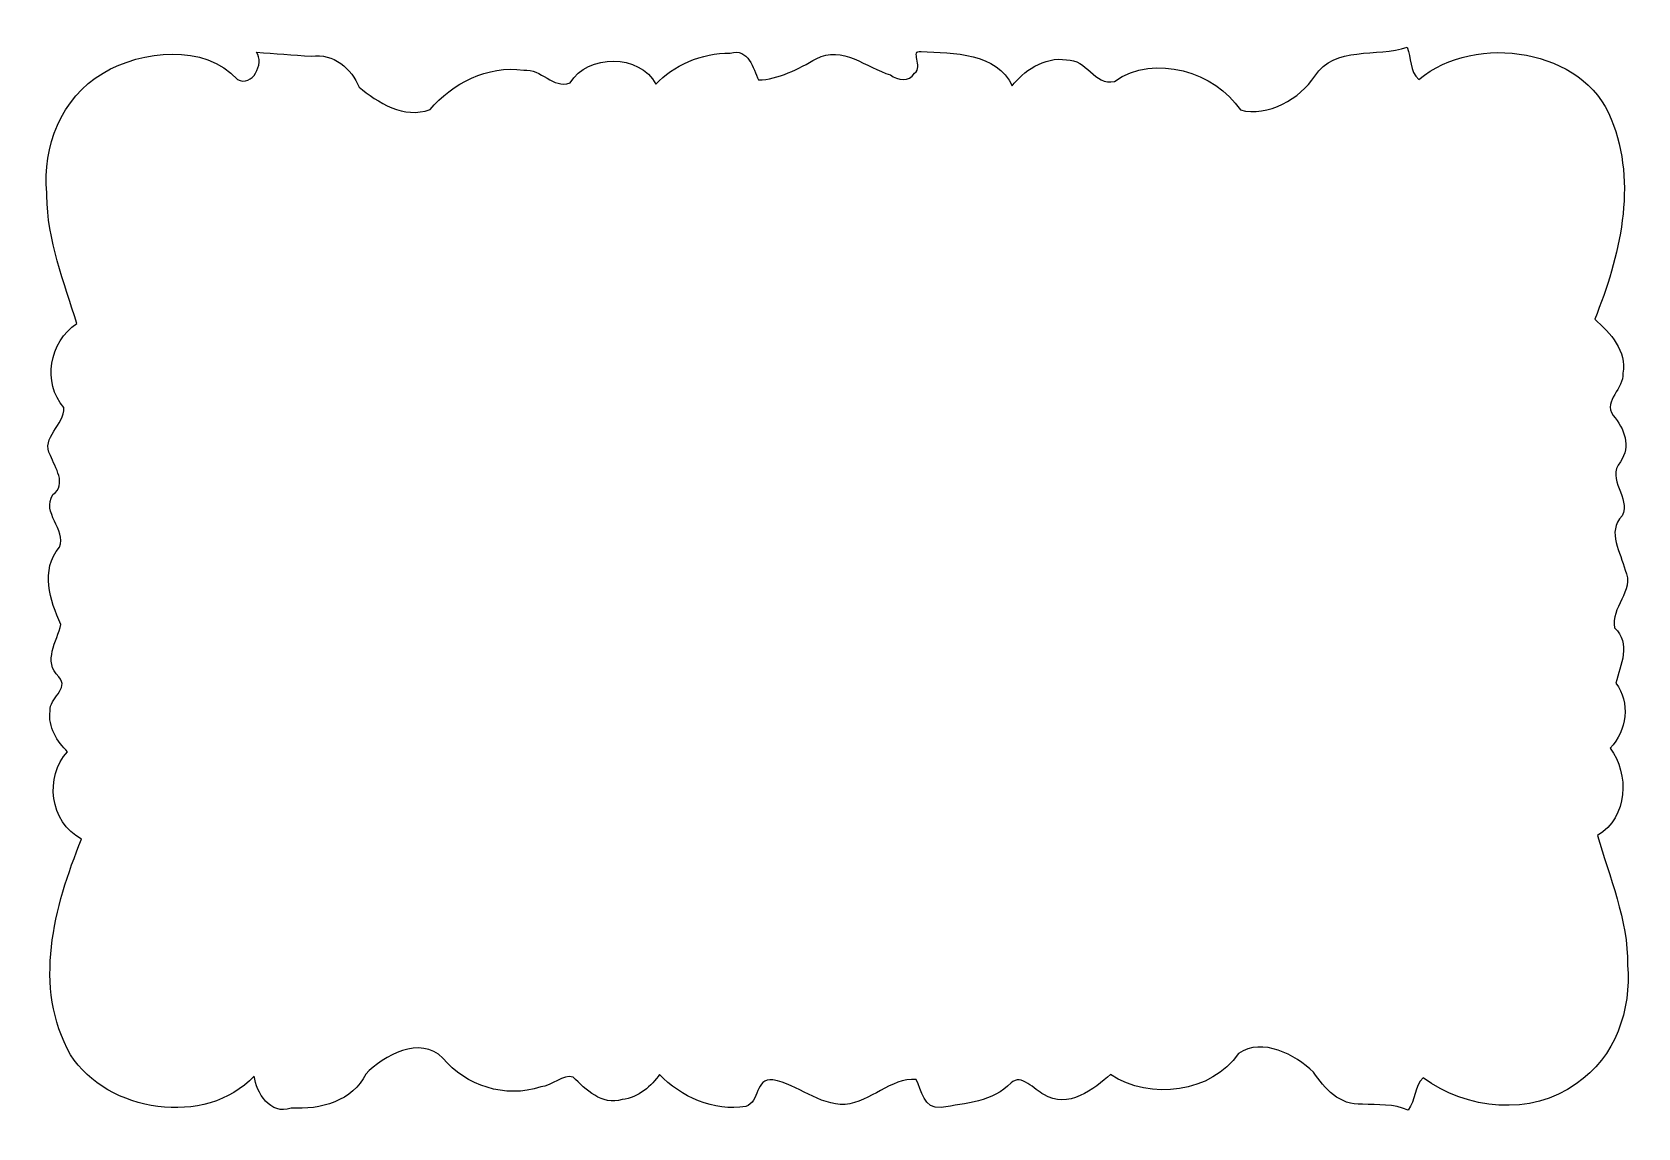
# Model space of a CAD drawing. Header units: centimetres. Extents: x -4.8 to 7.8, y -1.6 to 7.
import ezdxf

# ---------------------------------------------------------------- set-up
doc = ezdxf.new("R2010")
doc.units = ezdxf.units.CM
doc.header["$MEASUREMENT"] = 0
doc.layers.add('Layer 1', color=7, linetype='Continuous')

msp = doc.modelspace()

# ---------------------------------------------------------------- linework, layer by layer
at = {"layer": 'Layer 1', "color": 11}
msp.add_open_spline([(-4.65569, 5.70135), (-4.65171, 5.3556), (-4.5181, 5.01577), (-4.42041, 4.69856), (-4.42041, 4.69856), (-4.63638, 4.55095), (-4.69189, 4.23394), (-4.52124, 4.03845), (-4.52124, 4.03845), (-4.51117, 3.90159), (-4.70732, 3.80362), (-4.62711, 3.66181), (-4.62711, 3.66181), (-4.59037, 3.56568), (-4.49572, 3.44017), (-4.60694, 3.35544), (-4.60694, 3.35544), (-4.70123, 3.21325), (-4.49909, 3.08164), (-4.55568, 2.94327), (-4.55568, 2.94327), (-4.70822, 2.76539), (-4.63086, 2.52266), (-4.54476, 2.33764), (-4.54476, 2.33764), (-4.57462, 2.20518), (-4.68915, 2.04865), (-4.56073, 1.92547), (-4.56073, 1.92547), (-4.47368, 1.82941), (-4.64256, 1.76096), (-4.62795, 1.6578), (-4.62795, 1.6578), (-4.6503, 1.53587), (-4.5712, 1.41506), (-4.49183, 1.3388), (-4.49183, 1.3388), (-4.67389, 1.14586), (-4.63492, 0.7836), (-4.38343, 0.65421), (-4.38343, 0.65421), (-4.5963, 0.12461), (-4.77063, -0.50791), (-4.4683, -1.03791), (-4.4683, -1.03791), (-4.18311, -1.49009), (-3.40885, -1.61135), (-3.02891, -1.20531), (-3.02891, -1.20531), (-3.01131, -1.33344), (-2.9044, -1.51619), (-2.73901, -1.45561), (-2.73901, -1.45561), (-2.51082, -1.47258), (-2.25134, -1.39702), (-2.15418, -1.18951), (-2.15418, -1.18951), (-2.01227, -1.04337), (-1.72856, -0.88523), (-1.54834, -1.06396), (-1.54834, -1.06396), (-1.3684, -1.28101), (-1.06099, -1.38284), (-0.78117, -1.28979), (-0.78117, -1.28979), (-0.69343, -1.28439), (-0.60655, -1.18629), (-0.52825, -1.2132), (-0.52825, -1.2132), (-0.42572, -1.30976), (-0.30518, -1.43865), (-0.14172, -1.38928), (-0.14172, -1.38928), (-0.01499, -1.37683), (0.0882, -1.27816), (0.1507, -1.19188), (0.1507, -1.19188), (0.31446, -1.36721), (0.57736, -1.48216), (0.82628, -1.44455), (0.82628, -1.44455), (0.93884, -1.40574), (0.89596, -1.21942), (1.03971, -1.23452), (1.03971, -1.23452), (1.23615, -1.27184), (1.39635, -1.43302), (1.60606, -1.42797), (1.60606, -1.42797), (1.80535, -1.40603), (1.96265, -1.22023), (2.16316, -1.23057), (2.16316, -1.23057), (2.20725, -1.31484), (2.21879, -1.466), (2.35894, -1.45087), (2.35894, -1.45087), (2.5521, -1.42033), (2.76611, -1.40652), (2.9068, -1.259), (2.9068, -1.259), (2.98794, -1.18007), (3.09044, -1.31624), (3.16392, -1.34823), (3.16392, -1.34823), (3.35022, -1.4735), (3.56137, -1.3011), (3.68825, -1.19268), (3.68825, -1.19268), (3.99708, -1.40124), (4.48408, -1.33428), (4.68986, -1.02765), (4.68986, -1.02765), (4.88075, -0.89925), (5.13658, -1.0389), (5.27973, -1.17373), (5.27973, -1.17373), (5.3656, -1.30261), (5.48327, -1.43655), (5.6629, -1.42482), (5.6629, -1.42482), (5.78312, -1.43122), (5.90878, -1.4227), (6.02086, -1.47141), (6.02086, -1.47141), (6.08422, -1.39801), (6.06632, -1.28242), (6.13934, -1.21874), (6.13934, -1.21874), (6.47465, -1.46786), (6.98909, -1.52441), (7.33938, -1.26497), (7.33938, -1.26497), (7.65021, -1.05728), (7.77136, -0.68077), (7.74259, -0.33439), (7.74259, -0.33439), (7.74698, 0.01608), (7.59693, 0.36492), (7.50731, 0.68262), (7.50731, 0.68262), (7.74757, 0.82507), (7.75757, 1.16383), (7.60562, 1.36799), (7.60562, 1.36799), (7.73853, 1.50257), (7.76638, 1.72544), (7.65015, 1.87728), (7.65015, 1.87728), (7.68659, 2.01799), (7.77271, 2.18908), (7.64007, 2.30998), (7.64007, 2.30998), (7.60514, 2.46589), (7.80005, 2.60126), (7.7241, 2.76321), (7.7241, 2.76321), (7.68967, 2.89938), (7.57689, 3.06079), (7.69889, 3.1888), (7.69889, 3.1888), (7.77191, 3.33381), (7.57142, 3.47269), (7.68584, 3.61284), (7.68584, 3.61284), (7.77097, 3.73274), (7.71883, 3.87438), (7.6283, 3.97683), (7.6283, 3.97683), (7.54965, 4.09453), (7.71683, 4.18575), (7.70477, 4.30688), (7.70477, 4.30688), (7.7389, 4.48189), (7.60878, 4.62247), (7.48462, 4.7309), (7.48462, 4.7309), (7.68068, 5.21612), (7.82336, 5.79074), (7.61402, 6.30063), (7.61402, 6.30063), (7.40244, 6.8512), (6.55366, 6.98297), (6.10572, 6.61252), (6.10572, 6.61252), (6.0302, 6.67214), (6.04885, 6.7833), (6.01413, 6.86361), (6.01413, 6.86361), (5.77845, 6.78491), (5.44079, 6.87774), (5.29065, 6.63778), (5.29065, 6.63778), (5.17494, 6.46117), (4.92318, 6.31605), (4.70582, 6.37247), (4.70582, 6.37247), (4.50704, 6.67019), (4.03581, 6.81801), (3.71849, 6.59672), (3.71849, 6.59672), (3.55693, 6.55922), (3.50331, 6.77476), (3.34205, 6.76491), (3.34205, 6.76491), (3.16934, 6.79652), (2.99337, 6.66863), (2.91687, 6.56119), (2.91687, 6.56119), (2.79503, 6.82032), (2.45772, 6.81958), (2.20102, 6.8306), (2.20102, 6.8306), (2.11015, 6.84486), (2.22354, 6.71148), (2.15054, 6.66147), (2.15054, 6.66147), (2.10659, 6.58907), (2.01661, 6.60457), (1.96064, 6.64726), (1.96064, 6.64726), (1.77284, 6.70126), (1.58396, 6.88548), (1.37833, 6.7736), (1.37833, 6.7736), (1.24179, 6.69647), (1.07888, 6.60983), (0.92542, 6.60778), (0.92542, 6.60778), (0.88456, 6.69775), (0.84992, 6.85977), (0.70443, 6.8186), (0.70443, 6.8186), (0.48435, 6.82204), (0.25049, 6.71902), (0.12212, 6.57461), (0.12212, 6.57461), (-0.0049, 6.81384), (-0.4128, 6.81395), (-0.55178, 6.58487), (-0.55178, 6.58487), (-0.68564, 6.53566), (-0.77762, 6.69812), (-0.91478, 6.68515), (-0.91478, 6.68515), (-1.19882, 6.72605), (-1.47672, 6.57881), (-1.65002, 6.37642), (-1.65002, 6.37642), (-1.85225, 6.29809), (-2.06329, 6.4333), (-2.20628, 6.55171), (-2.20628, 6.55171), (-2.26289, 6.69591), (-2.40653, 6.82079), (-2.58104, 6.79412), (-2.58104, 6.79412), (-2.72422, 6.80424), (-2.8676, 6.81217), (-3.01042, 6.82649), (-3.01042, 6.82649), (-2.947, 6.7373), (-3.04348, 6.54806), (-3.15999, 6.61172), (-3.15999, 6.61172), (-3.42174, 6.89668), (-3.90541, 6.84141), (-4.21454, 6.66146), (-4.21454, 6.66146), (-4.54831, 6.46591), (-4.68607, 6.08083), (-4.65608, 5.72342), (-4.65608, 5.72342), (-4.65608, 5.72342), (-4.65569, 5.70131), (-4.65569, 5.70131), (-4.65569, 5.70131), (-4.65569, 5.70131), (-4.65569, 5.70135), (-4.65569, 5.70135)], degree=3, knots=[0, 0, 0, 0, 0.01408451, 0.01408451, 0.01408451, 0.01408451, 0.02816901, 0.02816901, 0.02816901, 0.02816901, 0.04225352, 0.04225352, 0.04225352, 0.04225352, 0.05633803, 0.05633803, 0.05633803, 0.05633803, 0.07042254, 0.07042254, 0.07042254, 0.07042254, 0.08450704, 0.08450704, 0.08450704, 0.08450704, 0.09859155, 0.09859155, 0.09859155, 0.09859155, 0.11267606, 0.11267606, 0.11267606, 0.11267606, 0.12676056, 0.12676056, 0.12676056, 0.12676056, 0.14084507, 0.14084507, 0.14084507, 0.14084507, 0.15492958, 0.15492958, 0.15492958, 0.15492958, 0.16901408, 0.16901408, 0.16901408, 0.16901408, 0.18309859, 0.18309859, 0.18309859, 0.18309859, 0.1971831, 0.1971831, 0.1971831, 0.1971831, 0.21126761, 0.21126761, 0.21126761, 0.21126761, 0.22535211, 0.22535211, 0.22535211, 0.22535211, 0.23943662, 0.23943662, 0.23943662, 0.23943662, 0.25352113, 0.25352113, 0.25352113, 0.25352113, 0.26760563, 0.26760563, 0.26760563, 0.26760563, 0.28169014, 0.28169014, 0.28169014, 0.28169014, 0.29577465, 0.29577465, 0.29577465, 0.29577465, 0.30985915, 0.30985915, 0.30985915, 0.30985915, 0.32394366, 0.32394366, 0.32394366, 0.32394366, 0.33802817, 0.33802817, 0.33802817, 0.33802817, 0.35211268, 0.35211268, 0.35211268, 0.35211268, 0.36619718, 0.36619718, 0.36619718, 0.36619718, 0.38028169, 0.38028169, 0.38028169, 0.38028169, 0.3943662, 0.3943662, 0.3943662, 0.3943662, 0.4084507, 0.4084507, 0.4084507, 0.4084507, 0.42253521, 0.42253521, 0.42253521, 0.42253521, 0.43661972, 0.43661972, 0.43661972, 0.43661972, 0.45070423, 0.45070423, 0.45070423, 0.45070423, 0.46478873, 0.46478873, 0.46478873, 0.46478873, 0.47887324, 0.47887324, 0.47887324, 0.47887324, 0.49295775, 0.49295775, 0.49295775, 0.49295775, 0.50704225, 0.50704225, 0.50704225, 0.50704225, 0.52112676, 0.52112676, 0.52112676, 0.52112676, 0.53521127, 0.53521127, 0.53521127, 0.53521127, 0.54929577, 0.54929577, 0.54929577, 0.54929577, 0.56338028, 0.56338028, 0.56338028, 0.56338028, 0.57746479, 0.57746479, 0.57746479, 0.57746479, 0.5915493, 0.5915493, 0.5915493, 0.5915493, 0.6056338, 0.6056338, 0.6056338, 0.6056338, 0.61971831, 0.61971831, 0.61971831, 0.61971831, 0.63380282, 0.63380282, 0.63380282, 0.63380282, 0.64788732, 0.64788732, 0.64788732, 0.64788732, 0.66197183, 0.66197183, 0.66197183, 0.66197183, 0.67605634, 0.67605634, 0.67605634, 0.67605634, 0.69014085, 0.69014085, 0.69014085, 0.69014085, 0.70422535, 0.70422535, 0.70422535, 0.70422535, 0.71830986, 0.71830986, 0.71830986, 0.71830986, 0.73239437, 0.73239437, 0.73239437, 0.73239437, 0.74647887, 0.74647887, 0.74647887, 0.74647887, 0.76056338, 0.76056338, 0.76056338, 0.76056338, 0.77464789, 0.77464789, 0.77464789, 0.77464789, 0.78873239, 0.78873239, 0.78873239, 0.78873239, 0.8028169, 0.8028169, 0.8028169, 0.8028169, 0.81690141, 0.81690141, 0.81690141, 0.81690141, 0.83098592, 0.83098592, 0.83098592, 0.83098592, 0.84507042, 0.84507042, 0.84507042, 0.84507042, 0.85915493, 0.85915493, 0.85915493, 0.85915493, 0.87323944, 0.87323944, 0.87323944, 0.87323944, 0.88732394, 0.88732394, 0.88732394, 0.88732394, 0.90140845, 0.90140845, 0.90140845, 0.90140845, 0.91549296, 0.91549296, 0.91549296, 0.91549296, 0.92957746, 0.92957746, 0.92957746, 0.92957746, 0.94366197, 0.94366197, 0.94366197, 0.94366197, 0.95774648, 0.95774648, 0.95774648, 0.95774648, 0.97183099, 0.97183099, 0.97183099, 0.97183099, 1, 1, 1, 1], dxfattribs=at)

doc.saveas('drawing.dxf')
